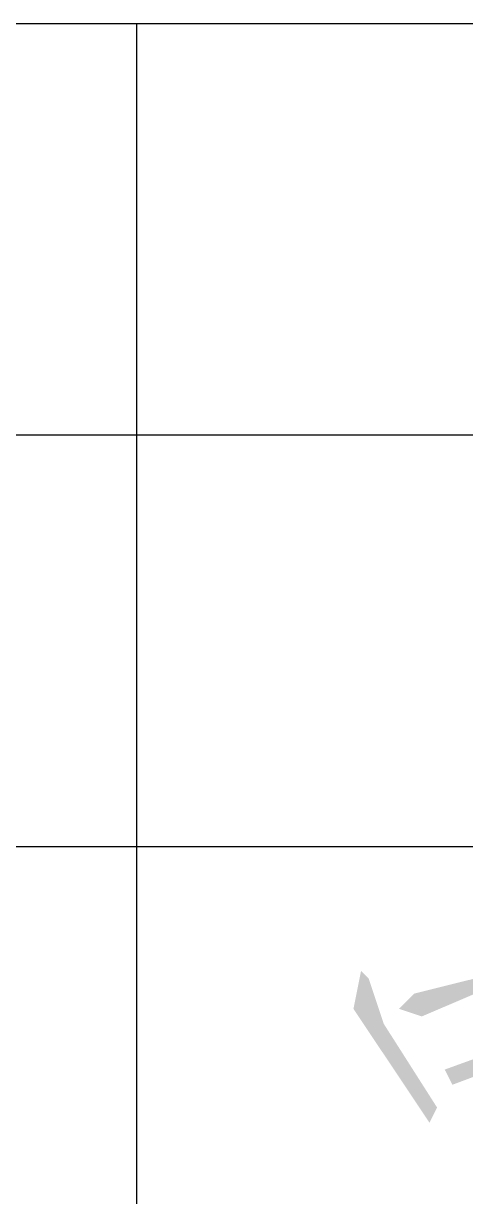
# Model space of a CAD drawing. Extents: x 84552 to 1115094, y -331058 to 102248.
# Drawn here: x 150923 to 151271, y 57140 to 58067 of the extents above; entities that cross this region are included whole.
import ezdxf

# ---------------------------------------------------------------- set-up
doc = ezdxf.new("R2010")
doc.units = 0
doc.header["$LTSCALE"] = 1000
doc.header["$MEASUREMENT"] = 0

msp = doc.modelspace()

# ---------------------------------------------------------------- hatches: boundary and pattern name
h = msp.add_hatch(color=0)
h.dxf.hatch_style = 1
h.paths.add_polyline_path([(151206.97, 57276.4), (151194.97, 57312.4), (151188.97, 57318.4), (151182.97, 57288.4), (151242.97, 57198.4), (151248.97, 57210.4)])
h.paths.add_polyline_path([(151278.97, 57300.4), (151278.97, 57288.4), (151296.97, 57276.4), (151296.97, 57300.4), (151332.97, 57312.4), (151332.97, 57288.4), (151350.97, 57312.4), (151416.97, 57312.4), (151416.97, 57294.4), (151356.07, 57244.57), (151386.97, 57246.4), (151440.97, 57306.4), (151416.97, 57330.4), (151296.97, 57324.4), (151302.97, 57336.4), (151290.97, 57342.4), (151278.97, 57312.4), (151230.97, 57300.4), (151218.97, 57288.4), (151236.97, 57282.4)])
h.paths.add_polyline_path([(151386.97, 57270.4), (151392.97, 57282.4), (151386.97, 57288.4), (151254.97, 57240.4), (151260.97, 57228.4), (151308.97, 57246.4), (151296.97, 57168.4), (151302.97, 57138.4), (151272.97, 57096.4), (151278.97, 57090.4), (151344.97, 57162.4), (151422.97, 57144.4), (151470.97, 57120.4), (151470.97, 57138.4), (151446.97, 57150.4), (151440.97, 57156.4), (151380.97, 57180.4), (151404.97, 57216.4), (151392.97, 57234.4), (151338.97, 57240.4), (151320.97, 57228.4), (151326.97, 57246.4)])
h.paths.add_polyline_path([(151320.97, 57216.4), (151368.97, 57222.4), (151386.97, 57222.4), (151386.97, 57210.4), (151362.97, 57192.4), (151338.97, 57210.4), (151320.97, 57174.4)], flags=16)

# ---------------------------------------------------------------- linework, layer by layer
for p, q in [((150222.05, 58066.58), (155722.05, 58066.58)), ((150262.05, 58066.58), (155762.05, 58066.58)), ((151012.05, 56441.58), (151012.05, 58066.58)), ((151012.05, 56441.58), (151012.05, 58066.58)), ((151012.05, 56441.58), (151012.05, 58066.58)), ((151012.05, 56441.58), (151012.05, 58066.58)), ((150222.05, 57741.58), (152972.05, 57741.58)), ((150222.05, 57416.58), (152972.05, 57416.58))]:
    msp.add_line(p, q)

doc.saveas('drawing.dxf')
